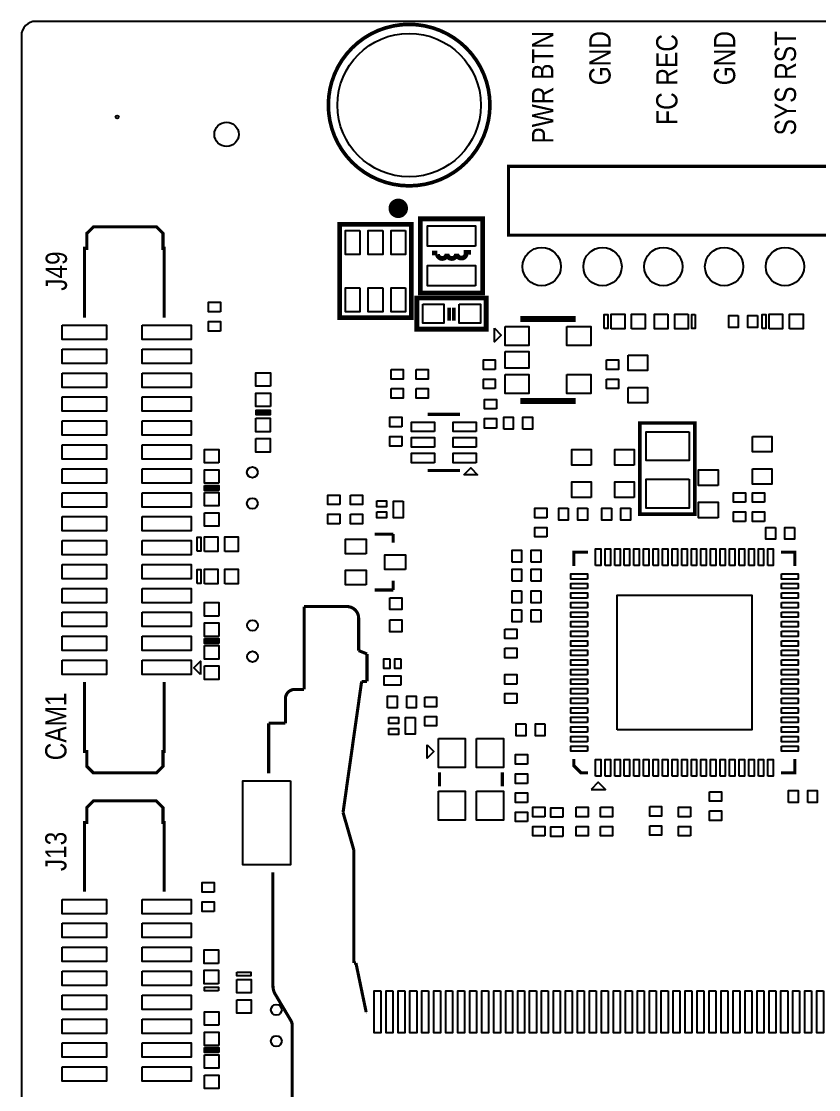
# Model space of a CAD drawing. Extents: x -9 to 101, y -22 to 138.
# Drawn here: x -4 to 29.31, y 17.35 to 62 of the extents above; entities that cross this region are included whole.
import ezdxf
from ezdxf.enums import TextEntityAlignment as Align

# ---------------------------------------------------------------- set-up
doc = ezdxf.new("R2010")
doc.units = 0
for name, color, linetype in [('BG_OUTLINE', 2, 'CONTINUOUS'), ('BG_SILKSCREEN_TOP', 1, 'CONTINUOUS'), ('PG_SILKSCREEN_TOP', 3, 'CONTINUOUS'), ('PIN_TOP', 4, 'CONTINUOUS'), ('RD_SILKSCREEN_TOP', 5, 'CONTINUOUS')]:
    doc.layers.add(name, color=color, linetype=linetype)

msp = doc.modelspace()

# ---------------------------------------------------------------- linework, layer by layer
at = {"layer": 'BG_OUTLINE'}
msp.add_lwpolyline([(95.99991, 61.399903, 0.414355), (95.400012, 62.000105), (-3.399892, 62.000105, 0.414346), (-4.000094, 61.399903), (-4.000094, -16.400094, 0.414234), (-3.399892, -16.999991), (95.400012, -16.999991, 0.414211), (95.99991, -16.400094)], format="xyb", close=True, dxfattribs=at)
at = {"layer": 'BG_SILKSCREEN_TOP', "const_width": 0.1524}
msp.add_lwpolyline([(22.606, 45.212), (21.844, 45.212), (21.844, 41.402), (24.13, 41.402), (24.13, 45.212)], close=True, dxfattribs=at)
at = {"layer": 'PG_SILKSCREEN_TOP'}
for points, const_width in [([(15.574797, 58.50001, 1), (8.824798, 58.50001, 1)], 0.1524), ([(11.948185, 54.18521, 1), (11.541815, 54.18519, 1)], 0.4064)]:
    msp.add_lwpolyline(points, format="xyb", close=True, dxfattribs=dict(at, const_width=const_width))
for points, const_width in [([(47.065108, 53.060092), (16.354908, 53.060092), (16.354908, 55.939893), (47.065108, 55.939893)], 0.129997), ([(12.294997, 53.512009), (12.294997, 49.611991), (9.295003, 49.611991), (9.295003, 53.512009)], 0.2), ([(12.670003, 53.74701), (12.670003, 50.64699), (15.269997, 50.64699), (15.269997, 53.74701)], 0.2), ([(12.51999, 49.133989), (12.51999, 50.434011), (15.42001, 50.434011), (15.42001, 49.133989)], 0.2)]:
    msp.add_lwpolyline(points, close=True, dxfattribs=dict(at, const_width=const_width))
for points, const_width in [([(-1.365098, 49.619891), (-1.365098, 52.515008), (-1.264996, 52.515008), (-1.264996, 53.139111), (-0.988898, 53.414905), (1.63891, 53.414905), (1.915008, 53.139111), (1.915008, 52.515008), (1.965096, 52.515008), (1.965096, 49.619891)], 0.129997), ([(13.372998, 52.317294), (13.15179, 52.317294)], 0.2), ([(13.87, 50.034012), (13.87, 49.484001)], 0.150012), ([(14.07, 50.034012), (14.07, 49.484001)], 0.150012), ([(19.155004, 49.564011), (16.844899, 49.564011)], 0.254), ([(19.155004, 46.136001), (16.844899, 46.136001)], 0.254), ([(14.32499, 45.57489), (12.975006, 45.57489)], 0.129997), ([(12.975006, 43.224907), (14.32499, 43.224907)], 0.129997), ([(10.762894, 40.568093), (11.537112, 40.568093)], 0.127), ([(11.537112, 40.568093), (11.537112, 40.213991)], 0.127), ([(19.669912, 39.815008), (19.0849, 39.815008), (19.0849, 39.229995)], 0.129997), ([(28.315006, 39.229995), (28.315006, 39.815008), (27.730094, 39.815008)], 0.129997), ([(11.537112, 38.618109), (11.537112, 38.232004)], 0.127), ([(11.537112, 38.232004), (10.761091, 38.232004)], 0.127), ([(7.80989, 37.539905), (7.80989, 34.077097)], 0.129997), ([(9.600108, 37.539905), (7.80989, 37.539905)], 0.129997), ([(10.089998, 35.698913), (10.089998, 37.049888)], 0.129997), ([(10.44001, 35.558908), (10.089998, 35.698913)], 0.129997), ([(10.44001, 34.409101), (10.44001, 35.558908)], 0.129997), ([(1.965096, 34.379891), (1.965096, 31.485002), (1.915008, 31.485002), (1.915008, 30.861), (1.63891, 30.585105), (-0.988898, 30.585105), (-1.264996, 30.861), (-1.264996, 31.485002), (-1.365098, 31.485002), (-1.365098, 34.379891)], 0.129997), ([(9.438996, 28.932099), (10.214991, 34.409101)], 0.129997), ([(10.214991, 34.409101), (10.44001, 34.409101)], 0.129997), ([(7.80989, 34.077097), (7.422007, 34.077097)], 0.129997), ([(7.031888, 33.687004), (7.031888, 32.662089)], 0.129997), ([(6.333109, 32.662089), (6.333109, 30.569891)], 0.129997), ([(7.031888, 32.662089), (6.333109, 32.662089)], 0.129997), ([(19.0849, 31.170093), (19.0849, 30.885105), (19.384899, 30.585105), (19.669912, 30.585105)], 0.129997), ([(27.730094, 30.585105), (28.315006, 30.585105), (28.315006, 31.170093)], 0.129997), ([(13.467004, 30.027093), (13.467004, 30.613096)], 0.127), ([(16.09311, 30.613096), (16.09311, 30.027093)], 0.127), ([(-1.365098, 25.619888), (-1.365098, 28.515005), (-1.264996, 28.515005), (-1.264996, 29.139109), (-0.988898, 29.414902), (1.63891, 29.414902), (1.915008, 29.139109), (1.915008, 28.515005), (1.965096, 28.515005), (1.965096, 25.619888)], 0.129997), ([(9.889896, 27.361109), (9.438996, 28.932099)], 0.129997), ([(9.889896, 22.640011), (9.889896, 27.361109)], 0.129997), ([(6.509893, 26.429894), (6.509893, 21.687003)], 0.129997), ([(9.976993, 22.640011), (9.889896, 22.640011)], 0.129997), ([(10.403992, 20.590002), (9.976993, 22.640011)], 0.129997), ([(6.605905, 21.335009), (7.267092, 20.220889)], 0.129997), ([(10.414889, 20.590002), (10.403992, 20.590002)], 0.129997), ([(7.309993, 20.062901), (7.309993, 11.310112)], 0.129997)]:
    msp.add_lwpolyline(points, dxfattribs=dict(at, const_width=const_width))
for points, const_width in [([(13.781811, 52.289405, -0.946212), (13.383006, 52.267307)], 0.2), ([(13.786104, 52.248206, 0.90135), (14.181811, 52.289405)], 0.2), ([(14.187703, 52.263396, 0.901317), (14.58341, 52.304594), (14.58341, 52.344599), (14.78341, 52.344599)], 0.2), ([(10.089998, 37.049888, 0.414197), (9.600108, 37.539905)], 0.129997), ([(7.422007, 34.077097, 0.414268), (7.031888, 33.687004)], 0.129997), ([(6.509893, 21.687003, 0.13453), (6.605905, 21.335009)], 0.129997), ([(7.309993, 20.062901, 0.134509), (7.267092, 20.220889)], 0.129997)]:
    msp.add_lwpolyline(points, format="xyb", dxfattribs=dict(at, const_width=const_width))
for points in [[(20.344994, 49.157103), (20.344994, 49.743106), (20.494904, 49.743106), (20.494904, 49.157103)], [(24.154994, 49.743106), (24.154994, 49.157204), (24.005083, 49.157204), (24.005083, 49.743106)], [(26.945006, 49.157103), (26.945006, 49.743106), (27.095094, 49.743106), (27.095094, 49.157103)], [(15.763088, 49.173105), (16.046094, 48.889895), (15.763088, 48.606888)], [(5.802909, 45.708672), (6.388913, 45.708672), (6.388913, 45.558761), (5.802909, 45.558761)], [(6.389116, 45.604582), (5.803214, 45.604582), (5.803214, 45.754671), (6.389116, 45.754671)], [(14.4891, 43.050892), (14.772005, 43.333899), (15.055012, 43.050892)], [(3.65699, 42.604893), (4.242994, 42.604893), (4.242994, 42.454779), (3.65699, 42.454779)], [(4.242994, 42.395089), (3.65699, 42.395089), (3.65699, 42.545203), (4.242994, 42.545203)], [(3.345104, 39.856893), (3.345104, 40.443099), (3.494888, 40.443099), (3.494888, 39.856893)], [(3.345104, 38.506908), (3.345104, 39.093089), (3.494888, 39.093089), (3.494888, 38.506908)], [(3.65699, 36.205109), (4.242994, 36.205109), (4.242994, 36.054995), (3.65699, 36.054995)], [(4.242994, 35.995102), (3.657092, 35.995102), (3.657092, 36.145216), (4.242994, 36.145216)], [(3.488106, 34.696908), (3.205099, 34.980093), (3.488106, 35.262998)], [(12.953111, 31.762903), (13.236092, 31.479998), (12.953111, 31.196991)], [(19.79991, 29.896003), (20.399908, 29.896003), (20.099909, 30.196003)], [(5.007, 22.254896), (5.593004, 22.254896), (5.593004, 22.104807), (5.007, 22.104807)], [(4.230141, 21.474532), (3.644138, 21.474532), (3.644138, 21.624315), (4.230141, 21.624315)], [(3.65699, 19.105093), (4.242994, 19.105093), (4.242994, 18.954979), (3.65699, 18.954979)], [(4.242994, 18.895009), (3.65699, 18.895009), (3.65699, 19.045123), (4.242994, 19.045123)]]:
    msp.add_lwpolyline(points, close=True, dxfattribs=at)
at = {"layer": 'PIN_TOP'}
for points in [[(10.144989, 53.261997), (10.144989, 52.261999), (9.54499, 52.261999), (9.54499, 53.261997)], [(11.094999, 53.261997), (11.094999, 52.261999), (10.495001, 52.261999), (10.495001, 53.261997)], [(12.04501, 53.261997), (12.04501, 52.261999), (11.445011, 52.261999), (11.445011, 53.261997)], [(14.969998, 52.596987), (12.970002, 52.596987), (12.970002, 53.446998), (14.969998, 53.446998)], [(14.969998, 50.947002), (12.970002, 50.947002), (12.970002, 51.797013), (14.969998, 51.797013)], [(10.144989, 50.862001), (10.144989, 49.862003), (9.54499, 49.862003), (9.54499, 50.862001)], [(11.094999, 50.862001), (11.094999, 49.862003), (10.495001, 49.862003), (10.495001, 50.862001)], [(12.04501, 50.862001), (12.04501, 49.862003), (11.445011, 49.862003), (11.445011, 50.862001)], [(4.314203, 49.856949), (3.814102, 49.856949), (3.814102, 50.256948), (4.314203, 50.256948)], [(12.765507, 50.1777), (13.654507, 50.1777), (13.654507, 49.3903), (12.765507, 49.3903)], [(14.285493, 50.1777), (15.174493, 50.1777), (15.174493, 49.3903), (14.285493, 49.3903)], [(20.645145, 49.144936), (20.645145, 49.755044), (21.205241, 49.755044), (21.205241, 49.144936)], [(21.494928, 49.144936), (21.494928, 49.755044), (22.055023, 49.755044), (22.055023, 49.144936)], [(23.005148, 49.755044), (23.005148, 49.144936), (22.445053, 49.144936), (22.445053, 49.755044)], [(23.854931, 49.755044), (23.854931, 49.144936), (23.294835, 49.144936), (23.294835, 49.755044)], [(25.94991, 49.70004), (25.94991, 49.19994), (25.549911, 49.19994), (25.549911, 49.70004)], [(26.749908, 49.70004), (26.749908, 49.19994), (26.349909, 49.19994), (26.349909, 49.70004)], [(27.245056, 49.144936), (27.245056, 49.755044), (27.805151, 49.755044), (27.805151, 49.144936)], [(28.094838, 49.144936), (28.094838, 49.755044), (28.654934, 49.755044), (28.654934, 49.144936)], [(-2.299754, 49.299851), (-0.449847, 49.299851), (-0.449847, 48.699953), (-2.299754, 48.699953)], [(1.0501, 49.299851), (3.100108, 49.299851), (3.100108, 48.699953), (1.0501, 48.699953)], [(4.314203, 49.05695), (3.814102, 49.05695), (3.814102, 49.45695), (4.314203, 49.45695)], [(16.2052, 49.247933), (17.205198, 49.247933), (17.205198, 48.458044), (16.2052, 48.458044)], [(18.794984, 49.247933), (19.794982, 49.247933), (19.794982, 48.458044), (18.794984, 48.458044)], [(-2.299754, 48.299827), (-0.449847, 48.299827), (-0.449847, 47.69993), (-2.299754, 47.69993)], [(1.0501, 48.299827), (3.100108, 48.299827), (3.100108, 47.69993), (1.0501, 47.69993)], [(15.800057, 47.450096), (15.299957, 47.450096), (15.299957, 47.850095), (15.800057, 47.850095)], [(16.210153, 48.19504), (17.200245, 48.19504), (17.200245, 47.504947), (16.210153, 47.504947)], [(20.450061, 47.850095), (20.950161, 47.850095), (20.950161, 47.450096), (20.450061, 47.450096)], [(21.34489, 48.049802), (22.154896, 48.049802), (22.154896, 47.399791), (21.34489, 47.399791)], [(11.44985, 47.449994), (11.949951, 47.449994), (11.949951, 47.049995), (11.44985, 47.049995)], [(12.499861, 47.449994), (12.999961, 47.449994), (12.999961, 47.049995), (12.499861, 47.049995)], [(-2.299754, 47.299829), (-0.449847, 47.299829), (-0.449847, 46.699932), (-2.299754, 46.699932)], [(1.0501, 47.299829), (3.100108, 47.299829), (3.100108, 46.699932), (1.0501, 46.699932)], [(6.401054, 46.754224), (5.790946, 46.754224), (5.790946, 47.31432), (6.401054, 47.31432)], [(15.800057, 46.650097), (15.299957, 46.650097), (15.299957, 47.050096), (15.800057, 47.050096)], [(16.2052, 47.241943), (17.205198, 47.241943), (17.205198, 46.452053), (16.2052, 46.452053)], [(18.794984, 47.241943), (19.794982, 47.241943), (19.794982, 46.452053), (18.794984, 46.452053)], [(20.450061, 47.050096), (20.950161, 47.050096), (20.950161, 46.650097), (20.450061, 46.650097)], [(6.401054, 45.904442), (5.790946, 45.904442), (5.790946, 46.464537), (6.401054, 46.464537)], [(11.44985, 46.649996), (11.949951, 46.649996), (11.949951, 46.249996), (11.44985, 46.249996)], [(12.499861, 46.649996), (12.999961, 46.649996), (12.999961, 46.249996), (12.499861, 46.249996)], [(21.34489, 46.699996), (22.154896, 46.699996), (22.154896, 46.049984), (21.34489, 46.049984)], [(-2.299754, 46.299831), (-0.449847, 46.299831), (-0.449847, 45.699934), (-2.299754, 45.699934)], [(1.0501, 46.299831), (3.100108, 46.299831), (3.100108, 45.699934), (1.0501, 45.699934)], [(15.850146, 45.800112), (15.350045, 45.800112), (15.350045, 46.200111), (15.850146, 46.200111)], [(-2.299754, 45.299833), (-0.449847, 45.299833), (-0.449847, 44.699936), (-2.299754, 44.699936)], [(1.0501, 45.299833), (3.100108, 45.299833), (3.100108, 44.699936), (1.0501, 44.699936)], [(5.790743, 45.408507), (6.400851, 45.408507), (6.400851, 44.848412), (5.790743, 44.848412)], [(11.900141, 45.049999), (11.400041, 45.049999), (11.400041, 45.449998), (11.900141, 45.449998)], [(13.255219, 44.849923), (12.305208, 44.849923), (12.305208, 45.249922), (13.255219, 45.249922)], [(14.995017, 44.849923), (14.045006, 44.849923), (14.045006, 45.249922), (14.995017, 45.249922)], [(15.850146, 45.000113), (15.350045, 45.000113), (15.350045, 45.400112), (15.850146, 45.400112)], [(16.149904, 44.949948), (16.149904, 45.450049), (16.549903, 45.450049), (16.549903, 44.949948)], [(16.949903, 44.949948), (16.949903, 45.450049), (17.349902, 45.450049), (17.349902, 44.949948)], [(23.900155, 44.84116), (23.900155, 43.641264), (22.100057, 43.641264), (22.100057, 44.84116)], [(-2.299754, 44.299835), (-0.449847, 44.299835), (-0.449847, 43.699938), (-2.299754, 43.699938)], [(1.0501, 44.299835), (3.100108, 44.299835), (3.100108, 43.699938), (1.0501, 43.699938)], [(5.790743, 44.558725), (6.400851, 44.558725), (6.400851, 43.998629), (5.790743, 43.998629)], [(11.900141, 44.25), (11.400041, 44.25), (11.400041, 44.65), (11.900141, 44.65)], [(13.255219, 44.199912), (12.305208, 44.199912), (12.305208, 44.599911), (13.255219, 44.599911)], [(14.995017, 44.199912), (14.045006, 44.199912), (14.045006, 44.599911), (14.995017, 44.599911)], [(26.545007, 44.650012), (27.355013, 44.650012), (27.355013, 44.000001), (26.545007, 44.000001)], [(4.25516, 43.544731), (3.645052, 43.544731), (3.645052, 44.104827), (4.25516, 44.104827)], [(13.255219, 43.5499), (12.305208, 43.5499), (12.305208, 43.949899), (13.255219, 43.949899)], [(14.995017, 43.5499), (14.045006, 43.5499), (14.045006, 43.949899), (14.995017, 43.949899)], [(19.804913, 43.449888), (18.994907, 43.449888), (18.994907, 44.099899), (19.804913, 44.099899)], [(21.605011, 43.449888), (20.795005, 43.449888), (20.795005, 44.099899), (21.605011, 44.099899)], [(-2.299754, 43.299837), (-0.449847, 43.299837), (-0.449847, 42.69994), (-2.299754, 42.69994)], [(1.0501, 43.299837), (3.100108, 43.299837), (3.100108, 42.69994), (1.0501, 42.69994)], [(4.25516, 42.694949), (3.645052, 42.694949), (3.645052, 43.255044), (4.25516, 43.255044)], [(25.105106, 42.600004), (24.2951, 42.600004), (24.2951, 43.250015), (25.105106, 43.250015)], [(26.545007, 43.300205), (27.355013, 43.300205), (27.355013, 42.650194), (26.545007, 42.650194)], [(19.804913, 42.100081), (18.994907, 42.100081), (18.994907, 42.750092), (19.804913, 42.750092)], [(21.605011, 42.100081), (20.795005, 42.100081), (20.795005, 42.750092), (21.605011, 42.750092)], [(23.900155, 42.857953), (23.900155, 41.658057), (22.100057, 41.658057), (22.100057, 42.857953)], [(-2.299754, 42.299839), (-0.449847, 42.299839), (-0.449847, 41.699942), (-2.299754, 41.699942)], [(1.0501, 42.299839), (3.100108, 42.299839), (3.100108, 41.699942), (1.0501, 41.699942)], [(3.645052, 42.305034), (4.25516, 42.305034), (4.25516, 41.744938), (3.645052, 41.744938)], [(9.299943, 41.800094), (8.799843, 41.800094), (8.799843, 42.200093), (9.299943, 42.200093)], [(9.750057, 42.200093), (10.250157, 42.200093), (10.250157, 41.800094), (9.750057, 41.800094)], [(26.250151, 41.899891), (25.75005, 41.899891), (25.75005, 42.29989), (26.250151, 42.29989)], [(27.049946, 41.899891), (26.549845, 41.899891), (26.549845, 42.29989), (27.049946, 42.29989)], [(10.849889, 41.952151), (11.249889, 41.952151), (11.249889, 41.702241), (10.849889, 41.702241)], [(11.949913, 41.950094), (11.949913, 41.250095), (11.549913, 41.250095), (11.549913, 41.950094)], [(17.949939, 41.249905), (17.449838, 41.249905), (17.449838, 41.649904), (17.949939, 41.649904)], [(18.849899, 41.649942), (18.849899, 41.149842), (18.4499, 41.149842), (18.4499, 41.649942)], [(19.649897, 41.649942), (19.649897, 41.149842), (19.249898, 41.149842), (19.249898, 41.649942)], [(20.649997, 41.649942), (20.649997, 41.149842), (20.249998, 41.149842), (20.249998, 41.649942)], [(21.449995, 41.649942), (21.449995, 41.149842), (21.049996, 41.149842), (21.049996, 41.649942)], [(25.105106, 41.250197), (24.2951, 41.250197), (24.2951, 41.900208), (25.105106, 41.900208)], [(-2.299754, 41.299841), (-0.449847, 41.299841), (-0.449847, 40.699944), (-2.299754, 40.699944)], [(1.0501, 41.299841), (3.100108, 41.299841), (3.100108, 40.699944), (1.0501, 40.699944)], [(3.645052, 41.455251), (4.25516, 41.455251), (4.25516, 40.895156), (3.645052, 40.895156)], [(9.299943, 41.000096), (8.799843, 41.000096), (8.799843, 41.400095), (9.299943, 41.400095)], [(9.750057, 41.400095), (10.250157, 41.400095), (10.250157, 41.000096), (9.750057, 41.000096)], [(10.849889, 41.497949), (11.249889, 41.497949), (11.249889, 41.248038), (10.849889, 41.248038)], [(26.250151, 41.099892), (25.75005, 41.099892), (25.75005, 41.499892), (26.250151, 41.499892)], [(27.049946, 41.099892), (26.549845, 41.099892), (26.549845, 41.499892), (27.049946, 41.499892)], [(17.949939, 40.449906), (17.449838, 40.449906), (17.449838, 40.849906), (17.949939, 40.849906)], [(27.500097, 40.850147), (27.500097, 40.350046), (27.100098, 40.350046), (27.100098, 40.850147)], [(28.300096, 40.850147), (28.300096, 40.350046), (27.900097, 40.350046), (27.900097, 40.850147)], [(-2.299754, 40.299843), (-0.449847, 40.299843), (-0.449847, 39.699946), (-2.299754, 39.699946)], [(1.0501, 40.299843), (3.100108, 40.299843), (3.100108, 39.699946), (1.0501, 39.699946)], [(3.644951, 39.844955), (3.644951, 40.455063), (4.205046, 40.455063), (4.205046, 39.844955)], [(4.494733, 39.844955), (4.494733, 40.455063), (5.054829, 40.455063), (5.054829, 39.844955)], [(10.403992, 39.744853), (9.543999, 39.744853), (9.543999, 40.354961), (10.403992, 40.354961)], [(16.499891, 39.399845), (16.499891, 39.899946), (16.89989, 39.899946), (16.89989, 39.399845)], [(17.299889, 39.399845), (17.299889, 39.899946), (17.699888, 39.899946), (17.699888, 39.399845)], [(19.990206, 39.249985), (19.990206, 39.949984), (20.210196, 39.949984), (20.210196, 39.249985)], [(20.390206, 39.249985), (20.390206, 39.949984), (20.610195, 39.949984), (20.610195, 39.249985)], [(20.790002, 39.249985), (20.790002, 39.949984), (21.009991, 39.949984), (21.009991, 39.249985)], [(21.190102, 39.249985), (21.190102, 39.949984), (21.410092, 39.949984), (21.410092, 39.249985)], [(21.590102, 39.249985), (21.590102, 39.949984), (21.810091, 39.949984), (21.810091, 39.249985)], [(21.990202, 39.249985), (21.990202, 39.949984), (22.210192, 39.949984), (22.210192, 39.249985)], [(22.390202, 39.249985), (22.390202, 39.949984), (22.610191, 39.949984), (22.610191, 39.249985)], [(22.789998, 39.249985), (22.789998, 39.949984), (23.009987, 39.949984), (23.009987, 39.249985)], [(23.190098, 39.249985), (23.190098, 39.949984), (23.410088, 39.949984), (23.410088, 39.249985)], [(23.590098, 39.249985), (23.590098, 39.949984), (23.810087, 39.949984), (23.810087, 39.249985)], [(23.990097, 39.249985), (23.990097, 39.949984), (24.210086, 39.949984), (24.210086, 39.249985)], [(24.390198, 39.249985), (24.390198, 39.949984), (24.610187, 39.949984), (24.610187, 39.249985)], [(24.789994, 39.249985), (24.789994, 39.949984), (25.009983, 39.949984), (25.009983, 39.249985)], [(25.189993, 39.249985), (25.189993, 39.949984), (25.409982, 39.949984), (25.409982, 39.249985)], [(25.590094, 39.249985), (25.590094, 39.949984), (25.810083, 39.949984), (25.810083, 39.249985)], [(25.990093, 39.249985), (25.990093, 39.949984), (26.210082, 39.949984), (26.210082, 39.249985)], [(26.390194, 39.249985), (26.390194, 39.949984), (26.610183, 39.949984), (26.610183, 39.249985)], [(26.78999, 39.249985), (26.78999, 39.949984), (27.009979, 39.949984), (27.009979, 39.249985)], [(27.189989, 39.249985), (27.189989, 39.949984), (27.409978, 39.949984), (27.409978, 39.249985)], [(-2.299754, 39.299845), (-0.449847, 39.299845), (-0.449847, 38.699948), (-2.299754, 38.699948)], [(1.0501, 39.299845), (3.100108, 39.299845), (3.100108, 38.699948), (1.0501, 38.699948)], [(12.048896, 39.094842), (11.188903, 39.094842), (11.188903, 39.70495), (12.048896, 39.70495)], [(3.644951, 38.494945), (3.644951, 39.105053), (4.205046, 39.105053), (4.205046, 38.494945)], [(4.494733, 38.494945), (4.494733, 39.105053), (5.054829, 39.105053), (5.054829, 38.494945)], [(10.403992, 38.44483), (9.543999, 38.44483), (9.543999, 39.054938), (10.403992, 39.054938)], [(16.499891, 38.599948), (16.499891, 39.100049), (16.89989, 39.100049), (16.89989, 38.599948)], [(17.299889, 38.599948), (17.299889, 39.100049), (17.699888, 39.100049), (17.699888, 38.599948)], [(19.650113, 38.689902), (18.950114, 38.689902), (18.950114, 38.909892), (19.650113, 38.909892)], [(27.750097, 38.909892), (28.450096, 38.909892), (28.450096, 38.689902), (27.750097, 38.689902)], [(19.650113, 38.289903), (18.950114, 38.289903), (18.950114, 38.509892), (19.650113, 38.509892)], [(27.750097, 38.509892), (28.450096, 38.509892), (28.450096, 38.289903), (27.750097, 38.289903)], [(-2.299754, 38.299847), (-0.449847, 38.299847), (-0.449847, 37.69995), (-2.299754, 37.69995)], [(1.0501, 38.299847), (3.100108, 38.299847), (3.100108, 37.69995), (1.0501, 37.69995)], [(16.89989, 38.200139), (16.89989, 37.700039), (16.499891, 37.700039), (16.499891, 38.200139)], [(17.699888, 38.200139), (17.699888, 37.700039), (17.299889, 37.700039), (17.299889, 38.200139)], [(19.650113, 37.890107), (18.950114, 37.890107), (18.950114, 38.110096), (19.650113, 38.110096)], [(20.88515, 32.385051), (20.88515, 38.014961), (26.51506, 38.014961), (26.51506, 32.385051)], [(27.750097, 38.110096), (28.450096, 38.110096), (28.450096, 37.890107), (27.750097, 37.890107)], [(4.25516, 37.144744), (3.645052, 37.144744), (3.645052, 37.704839), (4.25516, 37.704839)], [(11.400041, 37.910046), (11.900141, 37.910046), (11.900141, 37.409945), (11.400041, 37.409945)], [(19.650113, 37.490006), (18.950114, 37.490006), (18.950114, 37.709996), (19.650113, 37.709996)], [(27.750097, 37.709996), (28.450096, 37.709996), (28.450096, 37.490006), (27.750097, 37.490006)], [(-2.299754, 37.299849), (-0.449847, 37.299849), (-0.449847, 36.699952), (-2.299754, 36.699952)], [(1.0501, 37.299849), (3.100108, 37.299849), (3.100108, 36.699952), (1.0501, 36.699952)], [(16.89989, 37.400039), (16.89989, 36.899939), (16.499891, 36.899939), (16.499891, 37.400039)], [(17.699888, 37.400039), (17.699888, 36.899939), (17.299889, 36.899939), (17.299889, 37.400039)], [(19.650113, 37.090007), (18.950114, 37.090007), (18.950114, 37.309996), (19.650113, 37.309996)], [(27.750097, 37.309996), (28.450096, 37.309996), (28.450096, 37.090007), (27.750097, 37.090007)], [(4.25516, 36.294962), (3.645052, 36.294962), (3.645052, 36.855057), (4.25516, 36.855057)], [(11.400041, 36.990058), (11.900141, 36.990058), (11.900141, 36.489957), (11.400041, 36.489957)], [(19.650113, 36.689906), (18.950114, 36.689906), (18.950114, 36.909896), (19.650113, 36.909896)], [(27.750097, 36.909896), (28.450096, 36.909896), (28.450096, 36.689906), (27.750097, 36.689906)], [(-2.299754, 36.299851), (-0.449847, 36.299851), (-0.449847, 35.699954), (-2.299754, 35.699954)], [(1.0501, 36.299851), (3.100108, 36.299851), (3.100108, 35.699954), (1.0501, 35.699954)], [(16.199853, 36.599901), (16.699954, 36.599901), (16.699954, 36.199902), (16.199853, 36.199902)], [(19.650113, 36.289907), (18.950114, 36.289907), (18.950114, 36.509896), (19.650113, 36.509896)], [(27.750097, 36.509896), (28.450096, 36.509896), (28.450096, 36.289907), (27.750097, 36.289907)], [(3.645052, 35.904945), (4.25516, 35.904945), (4.25516, 35.344849), (3.645052, 35.344849)], [(16.199853, 35.799903), (16.699954, 35.799903), (16.699954, 35.399904), (16.199853, 35.399904)], [(19.650113, 35.890111), (18.950114, 35.890111), (18.950114, 36.110101), (19.650113, 36.110101)], [(27.750097, 36.110101), (28.450096, 36.110101), (28.450096, 35.890111), (27.750097, 35.890111)], [(-2.299754, 35.299828), (-0.449847, 35.299828), (-0.449847, 34.699931), (-2.299754, 34.699931)], [(1.0501, 35.299828), (3.100108, 35.299828), (3.100108, 34.699931), (1.0501, 34.699931)], [(11.397856, 35.350018), (11.397856, 34.950019), (11.147946, 34.950019), (11.147946, 35.350018)], [(11.852059, 35.350018), (11.852059, 34.950019), (11.602148, 34.950019), (11.602148, 35.350018)], [(19.650113, 35.49001), (18.950114, 35.49001), (18.950114, 35.71), (19.650113, 35.71)], [(19.650113, 35.090011), (18.950114, 35.090011), (18.950114, 35.310001), (19.650113, 35.310001)], [(27.750097, 35.71), (28.450096, 35.71), (28.450096, 35.49001), (27.750097, 35.49001)], [(27.750097, 35.310001), (28.450096, 35.310001), (28.450096, 35.090011), (27.750097, 35.090011)], [(3.645052, 35.055162), (4.25516, 35.055162), (4.25516, 34.495067), (3.645052, 34.495067)], [(19.650113, 34.690012), (18.950114, 34.690012), (18.950114, 34.910001), (19.650113, 34.910001)], [(27.750097, 34.910001), (28.450096, 34.910001), (28.450096, 34.690012), (27.750097, 34.690012)], [(11.850002, 34.249995), (11.150003, 34.249995), (11.150003, 34.649994), (11.850002, 34.649994)], [(16.699954, 34.300008), (16.199853, 34.300008), (16.199853, 34.700007), (16.699954, 34.700007)], [(19.650113, 34.289911), (18.950114, 34.289911), (18.950114, 34.509901), (19.650113, 34.509901)], [(27.750097, 34.509901), (28.450096, 34.509901), (28.450096, 34.289911), (27.750097, 34.289911)], [(19.650113, 33.890115), (18.950114, 33.890115), (18.950114, 34.110104), (19.650113, 34.110104)], [(27.750097, 34.110104), (28.450096, 34.110104), (28.450096, 33.890115), (27.750097, 33.890115)], [(11.300003, 33.300035), (11.300003, 33.800136), (11.700002, 33.800136), (11.700002, 33.300035)], [(12.100001, 33.300035), (12.100001, 33.800136), (12.5, 33.800136), (12.5, 33.300035)], [(12.849847, 33.749996), (13.349948, 33.749996), (13.349948, 33.349997), (12.849847, 33.349997)], [(16.699954, 33.500009), (16.199853, 33.500009), (16.199853, 33.900008), (16.699954, 33.900008)], [(19.650113, 33.490116), (18.950114, 33.490116), (18.950114, 33.710105), (19.650113, 33.710105)], [(27.750097, 33.710105), (28.450096, 33.710105), (28.450096, 33.490116), (27.750097, 33.490116)], [(19.650113, 33.090015), (18.950114, 33.090015), (18.950114, 33.310004), (19.650113, 33.310004)], [(27.750097, 33.310004), (28.450096, 33.310004), (28.450096, 33.090015), (27.750097, 33.090015)], [(11.34999, 32.902157), (11.749989, 32.902157), (11.749989, 32.652246), (11.34999, 32.652246)], [(12.450013, 32.900099), (12.450013, 32.200101), (12.050014, 32.200101), (12.050014, 32.900099)], [(12.849847, 32.949998), (13.349948, 32.949998), (13.349948, 32.549998), (12.849847, 32.549998)], [(17.072153, 32.635203), (17.072153, 32.135102), (16.672154, 32.135102), (16.672154, 32.635203)], [(17.872151, 32.635203), (17.872151, 32.135102), (17.472152, 32.135102), (17.472152, 32.635203)], [(19.650113, 32.690016), (18.950114, 32.690016), (18.950114, 32.910005), (19.650113, 32.910005)], [(27.750097, 32.910005), (28.450096, 32.910005), (28.450096, 32.690016), (27.750097, 32.690016)], [(11.34999, 32.447954), (11.749989, 32.447954), (11.749989, 32.198043), (11.34999, 32.198043)], [(19.650113, 32.289915), (18.950114, 32.289915), (18.950114, 32.509904), (19.650113, 32.509904)], [(27.750097, 32.509904), (28.450096, 32.509904), (28.450096, 32.289915), (27.750097, 32.289915)], [(13.419849, 32.029997), (14.53976, 32.029997), (14.53976, 30.81001), (13.419849, 30.81001)], [(15.020049, 32.029997), (16.13996, 32.029997), (16.13996, 30.81001), (15.020049, 30.81001)], [(19.650113, 31.890119), (18.950114, 31.890119), (18.950114, 32.110108), (19.650113, 32.110108)], [(19.650113, 31.49012), (18.950114, 31.49012), (18.950114, 31.710109), (19.650113, 31.710109)], [(27.750097, 32.110108), (28.450096, 32.110108), (28.450096, 31.890119), (27.750097, 31.890119)], [(27.750097, 31.710109), (28.450096, 31.710109), (28.450096, 31.49012), (27.750097, 31.49012)], [(17.150042, 30.950002), (16.649941, 30.950002), (16.649941, 31.350001), (17.150042, 31.350001)], [(19.990206, 30.450003), (19.990206, 31.150001), (20.210196, 31.150001), (20.210196, 30.450003)], [(20.390206, 30.450003), (20.390206, 31.150001), (20.610195, 31.150001), (20.610195, 30.450003)], [(20.790002, 30.450003), (20.790002, 31.150001), (21.009991, 31.150001), (21.009991, 30.450003)], [(21.190102, 30.450003), (21.190102, 31.150001), (21.410092, 31.150001), (21.410092, 30.450003)], [(21.590102, 30.450003), (21.590102, 31.150001), (21.810091, 31.150001), (21.810091, 30.450003)], [(21.990202, 30.450003), (21.990202, 31.150001), (22.210192, 31.150001), (22.210192, 30.450003)], [(22.390202, 30.450003), (22.390202, 31.150001), (22.610191, 31.150001), (22.610191, 30.450003)], [(22.789998, 30.450003), (22.789998, 31.150001), (23.009987, 31.150001), (23.009987, 30.450003)], [(23.190098, 30.450003), (23.190098, 31.150001), (23.410088, 31.150001), (23.410088, 30.450003)], [(23.590098, 30.450003), (23.590098, 31.150001), (23.810087, 31.150001), (23.810087, 30.450003)], [(23.990097, 30.450003), (23.990097, 31.150001), (24.210086, 31.150001), (24.210086, 30.450003)], [(24.390198, 30.450003), (24.390198, 31.150001), (24.610187, 31.150001), (24.610187, 30.450003)], [(24.789994, 30.450003), (24.789994, 31.150001), (25.009983, 31.150001), (25.009983, 30.450003)], [(25.189993, 30.450003), (25.189993, 31.150001), (25.409982, 31.150001), (25.409982, 30.450003)], [(25.590094, 30.450003), (25.590094, 31.150001), (25.810083, 31.150001), (25.810083, 30.450003)], [(25.990093, 30.450003), (25.990093, 31.150001), (26.210082, 31.150001), (26.210082, 30.450003)], [(26.390194, 30.450003), (26.390194, 31.150001), (26.610183, 31.150001), (26.610183, 30.450003)], [(26.78999, 30.450003), (26.78999, 31.150001), (27.009979, 31.150001), (27.009979, 30.450003)], [(27.189989, 30.450003), (27.189989, 31.150001), (27.409978, 31.150001), (27.409978, 30.450003)], [(17.150042, 30.150003), (16.649941, 30.150003), (16.649941, 30.550002), (17.150042, 30.550002)], [(7.2501, 30.249838), (7.2501, 26.749743), (5.250104, 26.749743), (5.250104, 30.249838)], [(13.419849, 29.829798), (14.53976, 29.829798), (14.53976, 28.609811), (13.419849, 28.609811)], [(15.020049, 29.829798), (16.13996, 29.829798), (16.13996, 28.609811), (15.020049, 28.609811)], [(17.150042, 29.350005), (16.649941, 29.350005), (16.649941, 29.750004), (17.150042, 29.750004)], [(24.750052, 29.800093), (25.250153, 29.800093), (25.250153, 29.400094), (24.750052, 29.400094)], [(28.050109, 29.35003), (28.050109, 29.850131), (28.450108, 29.850131), (28.450108, 29.35003)], [(28.850107, 29.35003), (28.850107, 29.850131), (29.250107, 29.850131), (29.250107, 29.35003)], [(17.872951, 28.750108), (17.372851, 28.750108), (17.372851, 29.150107), (17.872951, 29.150107)], [(18.626061, 28.729991), (18.125961, 28.729991), (18.125961, 29.12999), (18.626061, 29.12999)], [(19.172949, 29.150107), (19.673049, 29.150107), (19.673049, 28.750108), (19.172949, 28.750108)], [(20.199845, 29.150107), (20.699946, 29.150107), (20.699946, 28.750108), (20.199845, 28.750108)], [(22.249955, 29.180003), (22.750056, 29.180003), (22.750056, 28.780003), (22.249955, 28.780003)], [(23.950155, 28.750108), (23.450055, 28.750108), (23.450055, 29.150107), (23.950155, 29.150107)], [(17.150042, 28.550006), (16.649941, 28.550006), (16.649941, 28.950006), (17.150042, 28.950006)], [(24.750052, 29.000094), (25.250153, 29.000094), (25.250153, 28.600095), (24.750052, 28.600095)], [(17.872951, 27.950109), (17.372851, 27.950109), (17.372851, 28.350108), (17.872951, 28.350108)], [(18.626061, 27.929992), (18.125961, 27.929992), (18.125961, 28.329992), (18.626061, 28.329992)], [(19.172949, 28.350108), (19.673049, 28.350108), (19.673049, 27.950109), (19.172949, 27.950109)], [(20.199845, 28.350108), (20.699946, 28.350108), (20.699946, 27.950109), (20.199845, 27.950109)], [(22.249955, 28.380004), (22.750056, 28.380004), (22.750056, 27.980005), (22.249955, 27.980005)], [(23.950155, 27.950109), (23.450055, 27.950109), (23.450055, 28.350108), (23.950155, 28.350108)], [(4.050043, 25.6), (3.549942, 25.6), (3.549942, 25.999999), (4.050043, 25.999999)], [(-2.299754, 25.299848), (-0.449847, 25.299848), (-0.449847, 24.699951), (-2.299754, 24.699951)], [(1.0501, 25.299848), (3.100108, 25.299848), (3.100108, 24.699951), (1.0501, 24.699951)], [(4.050043, 24.800001), (3.549942, 24.800001), (3.549942, 25.2), (4.050043, 25.2)], [(-2.299754, 24.299824), (-0.449847, 24.299824), (-0.449847, 23.699927), (-2.299754, 23.699927)], [(1.0501, 24.299824), (3.100108, 24.299824), (3.100108, 23.699927), (1.0501, 23.699927)], [(-2.299754, 23.299826), (-0.449847, 23.299826), (-0.449847, 22.699929), (-2.299754, 22.699929)], [(1.0501, 23.299826), (3.100108, 23.299826), (3.100108, 22.699929), (1.0501, 22.699929)], [(4.242079, 22.624478), (3.631971, 22.624478), (3.631971, 23.184574), (4.242079, 23.184574)], [(4.242079, 21.774696), (3.631971, 21.774696), (3.631971, 22.334791), (4.242079, 22.334791)], [(-2.299754, 22.299828), (-0.449847, 22.299828), (-0.449847, 21.699931), (-2.299754, 21.699931)], [(1.0501, 22.299828), (3.100108, 22.299828), (3.100108, 21.699931), (1.0501, 21.699931)], [(4.995037, 21.955036), (5.605145, 21.955036), (5.605145, 21.394941), (4.995037, 21.394941)], [(11.015142, 21.474938), (11.015142, 19.724827), (10.735234, 19.724827), (10.735234, 21.474938)], [(11.515039, 21.474938), (11.515039, 19.724827), (11.235131, 19.724827), (11.235131, 21.474938)], [(12.01514, 21.474938), (12.01514, 19.724827), (11.735232, 19.724827), (11.735232, 21.474938)], [(12.515037, 21.474938), (12.515037, 19.724827), (12.235129, 19.724827), (12.235129, 21.474938)], [(13.015138, 21.474938), (13.015138, 19.724827), (12.73523, 19.724827), (12.73523, 21.474938)], [(13.515035, 21.474938), (13.515035, 19.724827), (13.235127, 19.724827), (13.235127, 21.474938)], [(14.015136, 21.474938), (14.015136, 19.724827), (13.735228, 19.724827), (13.735228, 21.474938)], [(14.515033, 21.474938), (14.515033, 19.724827), (14.235125, 19.724827), (14.235125, 21.474938)], [(15.015134, 21.474938), (15.015134, 19.724827), (14.735226, 19.724827), (14.735226, 21.474938)], [(15.515031, 21.474938), (15.515031, 19.724827), (15.235123, 19.724827), (15.235123, 21.474938)], [(16.015132, 21.474938), (16.015132, 19.724827), (15.735224, 19.724827), (15.735224, 21.474938)], [(16.515055, 21.474938), (16.515055, 19.724827), (16.235147, 19.724827), (16.235147, 21.474938)], [(17.015155, 21.474938), (17.015155, 19.724827), (16.735247, 19.724827), (16.735247, 21.474938)], [(17.515053, 21.474938), (17.515053, 19.724827), (17.235145, 19.724827), (17.235145, 21.474938)], [(18.015153, 21.474938), (18.015153, 19.724827), (17.735245, 19.724827), (17.735245, 21.474938)], [(18.515051, 21.474938), (18.515051, 19.724827), (18.235143, 19.724827), (18.235143, 21.474938)], [(19.015151, 21.474938), (19.015151, 19.724827), (18.735243, 19.724827), (18.735243, 21.474938)], [(19.515049, 21.474938), (19.515049, 19.724827), (19.235141, 19.724827), (19.235141, 21.474938)], [(20.015149, 21.474938), (20.015149, 19.724827), (19.735241, 19.724827), (19.735241, 21.474938)], [(20.515047, 21.474938), (20.515047, 19.724827), (20.235139, 19.724827), (20.235139, 21.474938)], [(21.015147, 21.474938), (21.015147, 19.724827), (20.735239, 19.724827), (20.735239, 21.474938)], [(21.515045, 21.474938), (21.515045, 19.724827), (21.235137, 19.724827), (21.235137, 21.474938)], [(22.015145, 21.474938), (22.015145, 19.724827), (21.735237, 19.724827), (21.735237, 21.474938)], [(22.514941, 21.474938), (22.514941, 19.724827), (22.235033, 19.724827), (22.235033, 21.474938)], [(23.015143, 21.474938), (23.015143, 19.724827), (22.735235, 19.724827), (22.735235, 21.474938)], [(23.514939, 21.474938), (23.514939, 19.724827), (23.235031, 19.724827), (23.235031, 21.474938)], [(24.015141, 21.474938), (24.015141, 19.724827), (23.735233, 19.724827), (23.735233, 21.474938)], [(24.514937, 21.474938), (24.514937, 19.724827), (24.235029, 19.724827), (24.235029, 21.474938)], [(25.015139, 21.474938), (25.015139, 19.724827), (24.735231, 19.724827), (24.735231, 21.474938)], [(25.514935, 21.474938), (25.514935, 19.724827), (25.235027, 19.724827), (25.235027, 21.474938)], [(26.015137, 21.474938), (26.015137, 19.724827), (25.735229, 19.724827), (25.735229, 21.474938)], [(26.514933, 21.474938), (26.514933, 19.724827), (26.235025, 19.724827), (26.235025, 21.474938)], [(27.015135, 21.474938), (27.015135, 19.724827), (26.735227, 19.724827), (26.735227, 21.474938)], [(27.514956, 21.474938), (27.514956, 19.724827), (27.235048, 19.724827), (27.235048, 21.474938)], [(28.015133, 21.474938), (28.015133, 19.724827), (27.735225, 19.724827), (27.735225, 21.474938)], [(28.514954, 21.474938), (28.514954, 19.724827), (28.235046, 19.724827), (28.235046, 21.474938)], [(29.015131, 21.474938), (29.015131, 19.724827), (28.735223, 19.724827), (28.735223, 21.474938)], [(29.514952, 21.474938), (29.514952, 19.724827), (29.235044, 19.724827), (29.235044, 21.474938)], [(-2.299754, 21.29983), (-0.449847, 21.29983), (-0.449847, 20.699933), (-2.299754, 20.699933)], [(1.0501, 21.29983), (3.100108, 21.29983), (3.100108, 20.699933), (1.0501, 20.699933)], [(4.995037, 21.105254), (5.605145, 21.105254), (5.605145, 20.545158), (4.995037, 20.545158)], [(4.25516, 20.044956), (3.645052, 20.044956), (3.645052, 20.605051), (4.25516, 20.605051)], [(-2.299754, 20.299832), (-0.449847, 20.299832), (-0.449847, 19.699935), (-2.299754, 19.699935)], [(1.0501, 20.299832), (3.100108, 20.299832), (3.100108, 19.699935), (1.0501, 19.699935)], [(4.25516, 19.195174), (3.645052, 19.195174), (3.645052, 19.755269), (4.25516, 19.755269)], [(-2.299754, 19.299834), (-0.449847, 19.299834), (-0.449847, 18.699937), (-2.299754, 18.699937)], [(1.0501, 19.299834), (3.100108, 19.299834), (3.100108, 18.699937), (1.0501, 18.699937)], [(3.645052, 18.804928), (4.25516, 18.804928), (4.25516, 18.244833), (3.645052, 18.244833)], [(-2.299754, 18.299836), (-0.449847, 18.299836), (-0.449847, 17.699939), (-2.299754, 17.699939)], [(1.0501, 18.299836), (3.100108, 18.299836), (3.100108, 17.699939), (1.0501, 17.699939)], [(3.645052, 17.955146), (4.25516, 17.955146), (4.25516, 17.39505), (3.645052, 17.39505)]]:
    msp.add_lwpolyline(points, close=True, dxfattribs=at)
for centre, radius in [((12.199798, 58.50001), 2.9972), ((-0.000102, 57.999909), 0.064999), ((4.572, 57.277), 0.508), ((17.739995, 51.749884), 0.799948), ((20.279995, 51.749884), 0.799948), ((22.819995, 51.749884), 0.799948), ((25.359995, 51.749884), 0.799948), ((27.899995, 51.749884), 0.799948), ((5.650103, 43.150003), 0.225044), ((5.650103, 41.850005), 0.225044), ((5.654904, 36.751997), 0.225044), ((5.654904, 35.445903), 0.225044), ((6.650101, 20.683906), 0.225044), ((6.650101, 19.375095), 0.225044)]:
    msp.add_circle(centre, radius, dxfattribs=at)

# ---------------------------------------------------------------- texts
at = {"layer": 'BG_SILKSCREEN_TOP', "width": 0.857143}
for s, p in [('PWR BTN', (18.2245, 61.595)), ('GND', (20.616342, 61.595)), ('FC REC', (23.410342, 61.468)), ('GND', (25.823342, 61.595)), ('SYS RST', (28.363342, 61.595))]:
    msp.add_text(s, height=0.889, rotation=90, dxfattribs=at).set_placement(p, align=Align.RIGHT)
msp.add_text('CAM1', height=0.889, rotation=90, dxfattribs=at).set_placement((-2.116658, 31.115))
at = {"layer": 'RD_SILKSCREEN_TOP', "width": 0.857143}
for s, p in [('J49', (-2.0955, 51.562)), ('J13', (-2.116658, 27.305))]:
    msp.add_text(s, height=0.889, rotation=90, dxfattribs=at).set_placement(p, align=Align.CENTER)

doc.saveas('drawing.dxf')
